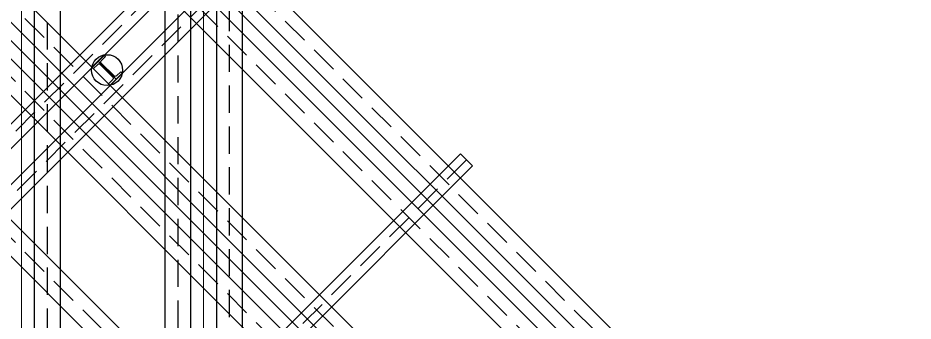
# Model space of a CAD drawing. Header units: millimetres. Extents: x 1073475 to 2890243, y -1340830 to -367733.
# Drawn here: x 2055617 to 2057444, y -381383 to -380764 of the extents above; entities that cross this region are included whole.
import ezdxf

# ---------------------------------------------------------------- set-up
doc = ezdxf.new("R2010")
doc.units = ezdxf.units.MM
doc.header["$LTSCALE"] = 50
doc.linetypes.add('HIDDEN', pattern=[9.524999999999999, 6.35, -3.175])
doc.layers.add('_0', color=7, linetype='Continuous', lineweight=0)
for name, color, linetype in [('H-BEAM', 5, 'Continuous'), ('H-BEAM-상부', 173, 'Continuous'), ('POST PILE', 6, 'Continuous'), ('ST-CEN', 1, 'HIDDEN'), ('ST-CEN(상부 H-BEAM)', 1, 'HIDDEN'), ('ST-CEN(하부 H-BEAM)', 1, 'HIDDEN'), ('STRUT', 3, 'Continuous')]:
    doc.layers.add(name, color=color, linetype=linetype)

# ---------------------------------------------------------------- blocks, each defined once
blk = doc.blocks.new('A$C59AB4A79')
at = {"layer": '_0', "color": 251}
for p, q in [((-12912.74171201722, 3275.126264072722), (-12912.74171200301, -27775.1262685617)), ((-15034.06205574772, 1153.805919843959), (-15034.06205573515, -25653.80592517531)), ((-17350.00001083105, -15949.9999985164), (-3550.000005690381, -29750.00000194577)), ((-17350.00001101405, -18949.9999979611), (-6550.000005690614, -29750.000001946))]:
    blk.add_line(p, q, dxfattribs=at)
at = {"layer": 'H-BEAM', "color": 251}
for p, q in [((-16866.29510213109, -23821.57287907728), (-12253.12230038201, -19208.400077331)), ((-12111.70094414498, -19349.82143356849), (-16724.87374588009, -23962.99423530523)), ((-11899.56890978874, -19561.95346792426), (-16512.74171151011, -24175.12626964075)), ((-16371.32035525795, -24316.54762586998), (-11758.14755355124, -19703.37482416176))]:
    blk.add_line(p, q, dxfattribs=at)
at = {"layer": 'H-BEAM-상부', "color": 251}
for p, q in [((-9919.669921694789, -22461.09127061849), (-12338.90873714932, -24880.33008607128)), ((-9778.248565457761, -22602.51262685552), (-9919.669921694789, -22461.09127061849)), ((-12197.48738091043, -25021.75144231017), (-9778.248565457761, -22602.51262685552))]:
    blk.add_line(p, q, dxfattribs=at)
at = {"layer": 'POST PILE', "color": 251}
blk.add_line((-13929.89899559249, -21592.28355372872), (-14142.03102994827, -21380.15151937271), dxfattribs=at)
blk.add_lwpolyline([(-14212.74170806701, -21450.86219749134), (-14195.06403853744, -21468.53986702103), (-14145.21301046363, -21418.68883894745, -0.414213562373095), (-14116.92873921618, -21418.68883894745), (-13968.436315167, -21567.18126299651, -0.414213562373095), (-13968.436315167, -21595.46553424408), (-14018.28734324081, -21645.31656231766), (-14000.60967371101, -21662.99423184735), (-13859.18831747374, -21521.57287561009), (-13876.86598700332, -21503.8952060804), (-13926.71701507713, -21553.74623415398, -0.414213562373095), (-13955.00128632458, -21553.74623415398), (-14103.49371037376, -21405.25381010491, -0.414213562373095), (-14103.49371037376, -21376.96953885735), (-14053.64268229995, -21327.11851078377), (-14071.32035182975, -21309.44084125408)], format="xyb", close=True, dxfattribs=at)
blk.add_circle((-14035.96501277038, -21486.21753655071), 180.2775637731995, dxfattribs=at)
at = {"layer": 'ST-CEN', "color": 251}
for p, q in [((-12612.74171201838, 3575.126264142105), (-12612.74171200255, -28075.1262685135)), ((-13212.74171201861, 2975.126264001708), (-13212.74171200232, -27475.12626861106)), ((-14734.06205574842, 1453.805919913808), (-14734.06205573515, -25953.80592512665)), ((-17350.00001080474, -15525.73592985724), (-3125.735936953221, -29750.00000194507)), ((-17350.00001085689, -16374.26406717603), (-3974.26407442824, -29750.00000194646)), ((-17350.00001098798, -18525.73592930217), (-6125.735936952988, -29750.00000194507)), ((-17350.00001103966, -19374.26406662143), (-6974.264074428473, -29750.0000019467)), ((-17350.00001294259, -21249.99999574805), (-8850.000005690381, -29750.00000194577))]:
    blk.add_line(p, q, dxfattribs=at)
at = {"layer": 'ST-CEN(상부 H-BEAM)', "color": 251}
blk.add_line((-9848.959243576508, -22531.80194873724), (-12268.19805902778, -24951.04076419258), dxfattribs=at)
at = {"layer": 'ST-CEN(하부 H-BEAM)', "color": 251}
for p, q in [((-12182.41162226326, -19279.11075544974), (-16795.58442400652, -23892.28355719033)), ((-11828.85823166999, -19632.66414604301), (-16442.03103337996, -24245.83694775926))]:
    blk.add_line(p, q, dxfattribs=at)
at = {"layer": 'STRUT', "color": 251}
for p, q in [((-12462.74171201815, 3725.126264177496), (-12462.74171200232, -28225.12626848905)), ((-12762.74171201815, 3425.126264107181), (-12762.74171200278, -27925.12626853772)), ((-13062.74171201861, 3125.126264036167), (-13062.74171200232, -27625.12626858708)), ((-13362.74171201838, 2825.126263965853), (-13362.74171200255, -27325.12626863574)), ((-14584.06205574842, 1603.805919948965), (-14584.06205573445, -26103.80592510221)), ((-14884.06205574796, 1303.805919878185), (-14884.06205573422, -25803.80592515133)), ((-17350.00001079193, -15313.60389552778), (-2913.603902584175, -29750.00000194437)), ((-17350.00001081778, -15737.8679641874), (-3337.867971321801, -29750.00000194507)), ((-17350.00001084385, -16162.13203284633), (-3762.132040059427, -29750.00000194553)), ((-17350.00001086923, -16586.39610150573), (-4186.396108797053, -29750.000001946)), ((-17350.00001097494, -18313.60389497271), (-5913.603902584175, -29750.00000194483)), ((-17350.00001100102, -18737.86796363187), (-6337.867971322034, -29750.0000019453)), ((-17350.00001102686, -19162.13203229103), (-6762.13204005966, -29750.00000194577)), ((-17350.0000110527, -19586.39610095066), (-7186.396108797286, -29750.00000194623)), ((-17350.00001292978, -21037.86796141812), (-8637.867971322034, -29750.0000019453)), ((-17350.00001295516, -21462.13203007774), (-9062.132040059892, -29750.00000194577))]:
    blk.add_line(p, q, dxfattribs=at)

msp = doc.modelspace()

# ---------------------------------------------------------------- block references
at = {"ltscale": 0.2, "xscale": 0.1751524569241688, "yscale": 0.1751524569241688, "zscale": 0.1751524569241688, "rotation": 0.000612302615251796}
msp.add_blockref('A$C59AB4A79', (2058257.825041893, -377107.7345485468, 1.750000000000037e-09), dxfattribs=at)

doc.saveas('drawing.dxf')
